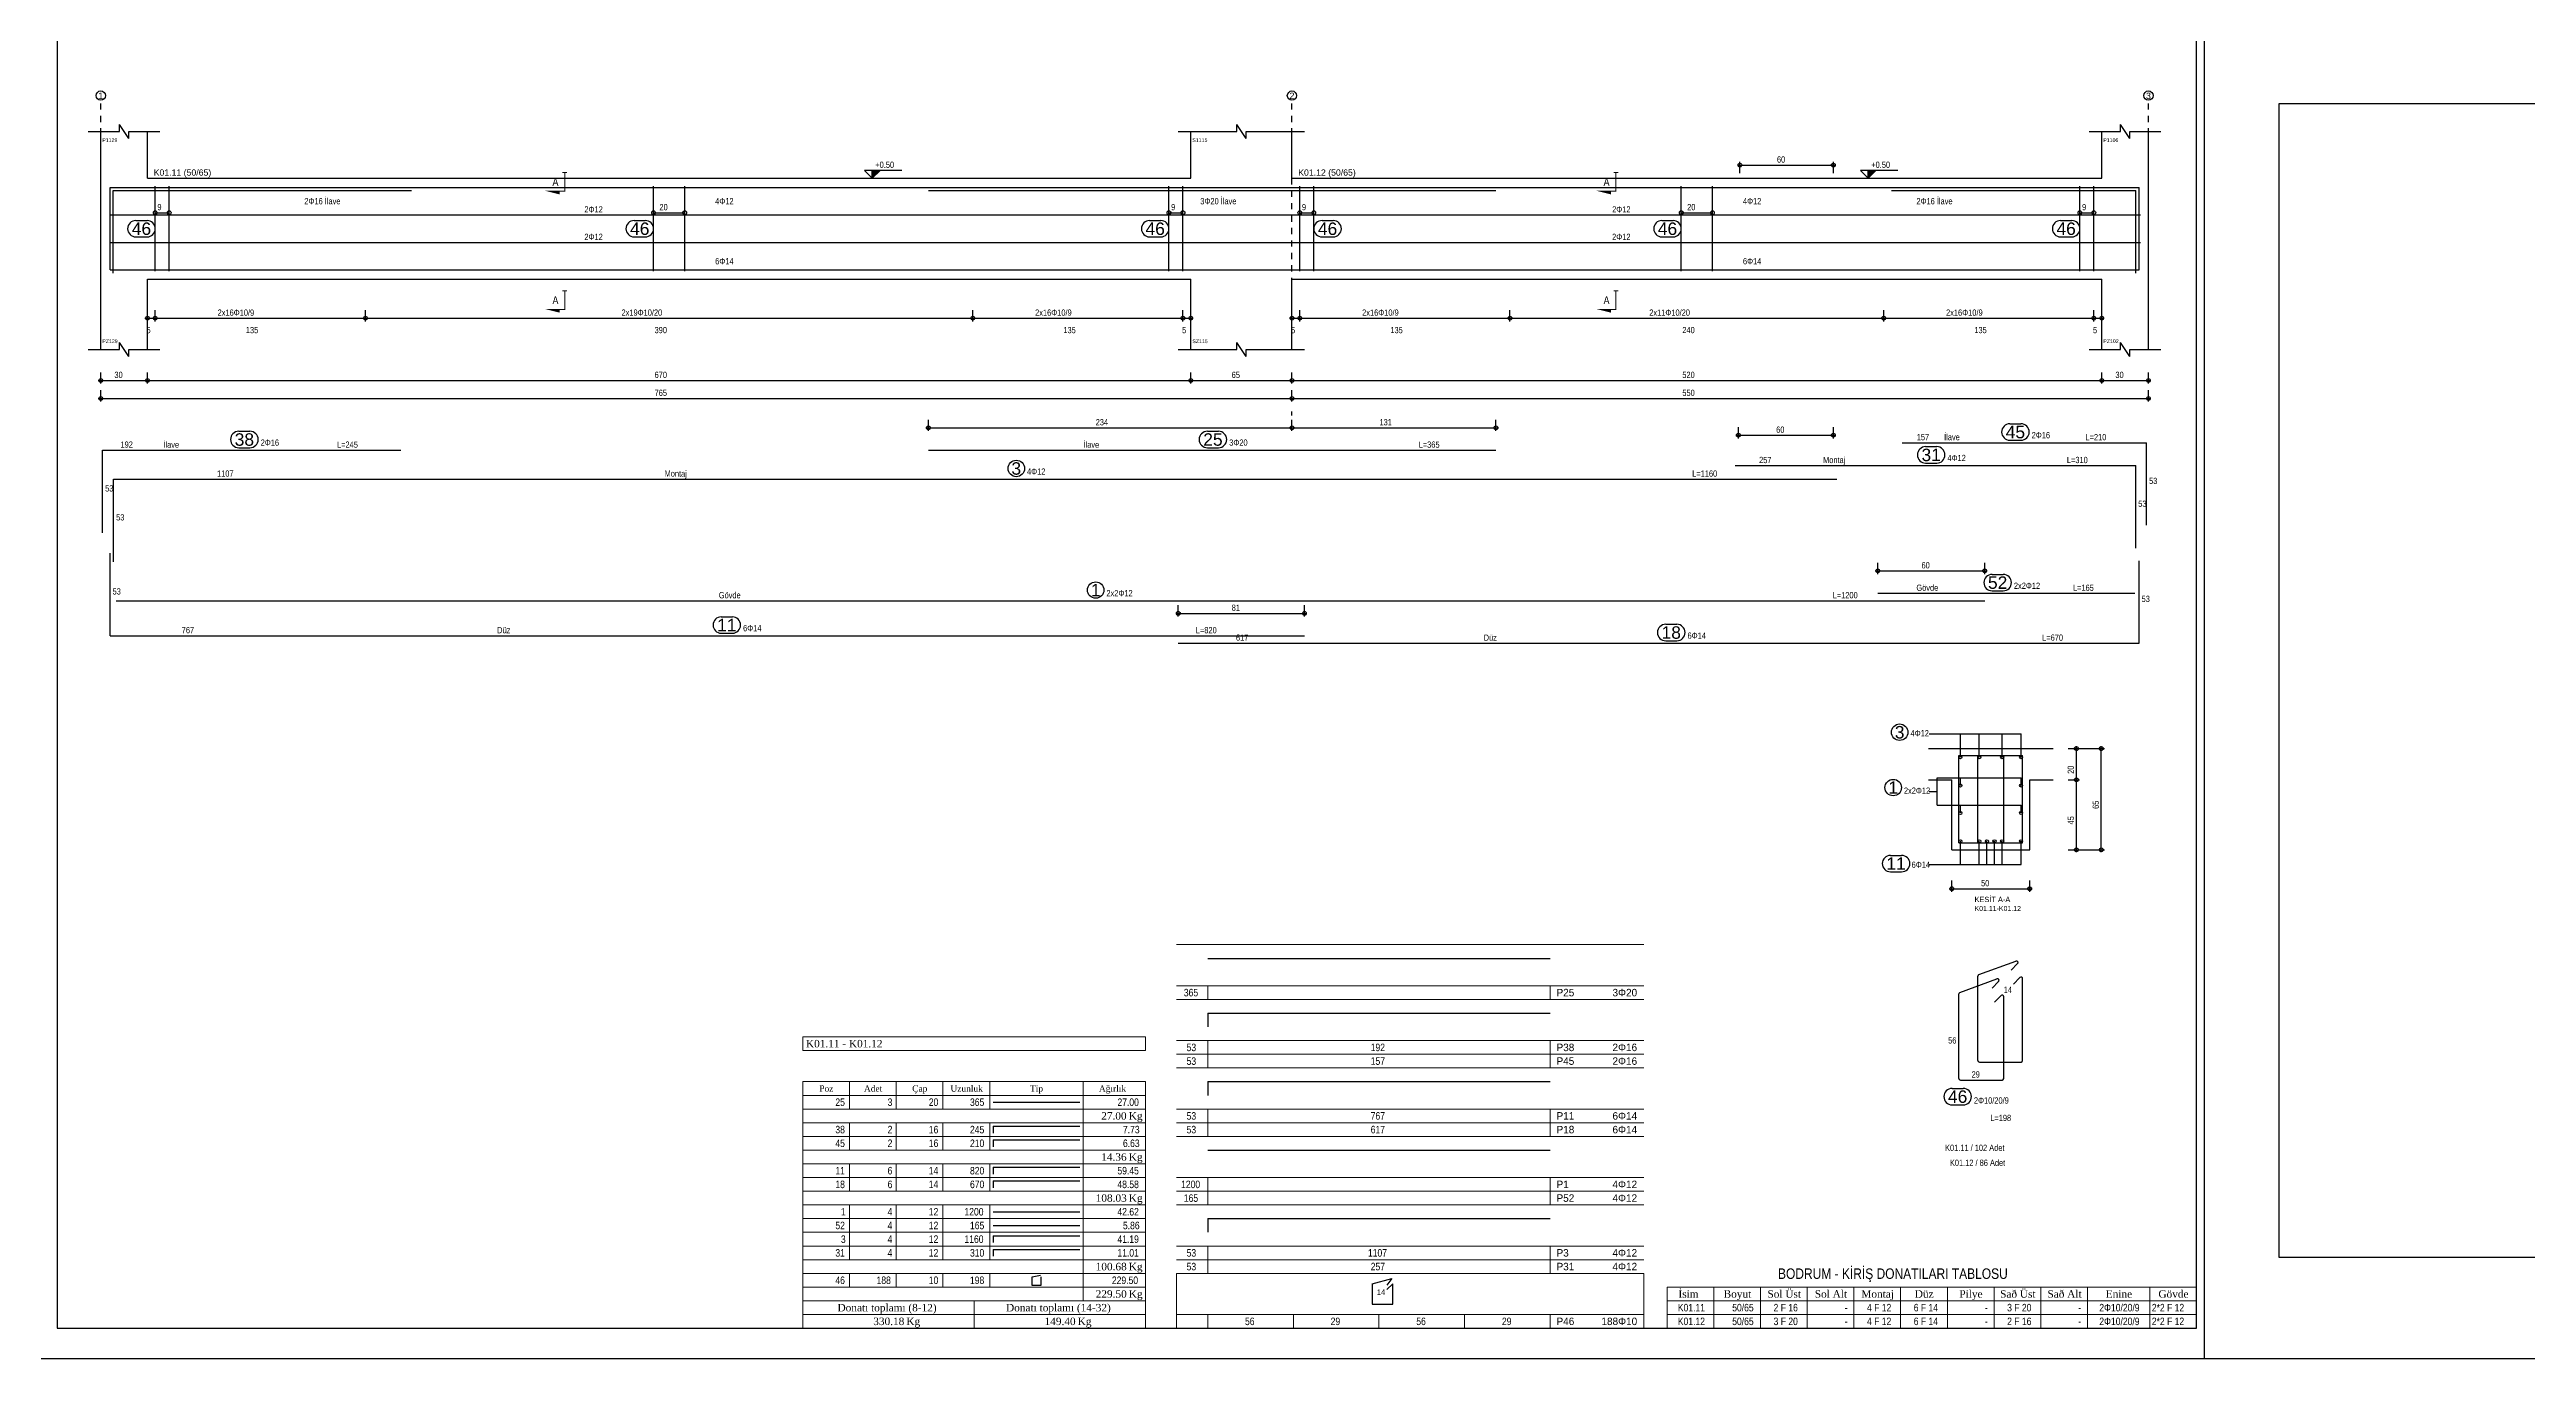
# Model space of a CAD drawing. Header units: metres. Extents: x 419734 to 420376, y 4564732 to 4565123.
# Drawn here: x 420197.84 to 420237.6, y 4564807.53 to 4564828.56 of the extents above; entities that cross this region are included whole.
import ezdxf
from ezdxf.enums import TextEntityAlignment as Align

# ---------------------------------------------------------------- set-up
doc = ezdxf.new("R2010")
doc.units = ezdxf.units.M
doc.linetypes.add('TRATTO-PUNTO', pattern=[1, 0.5, -0.25, 0, -0.25])
for name, color, linetype in [('Standart', 7, 'Continuous'), ('SW_ASSI', 7, 'TRATTO-PUNTO'), ('SW_DIM', 33, 'Continuous'), ('SW_MAGRONE', 2, 'Continuous'), ('SW_QUOTE', 1, 'Continuous'), ('SW_REINFORCEMENT', 7, 'Continuous'), ('SW_TESTI', 2, 'Continuous'), ('SW_Tondini', 1, 'Continuous'), ('SW_TXT_TESTI', 1, 'Continuous')]:
    doc.layers.add(name, color=color, linetype=linetype)
doc.styles.add('arial_1_18', font='arial.ttf', dxfattribs={"height": 0.2})
doc.styles.add('SWS', font='ARIALN.TTF')
doc.styles.add('symbol_1_18', font='symbol.ttf', dxfattribs={"height": 0.2})
doc.styles.add('times new roman_1_18', font='times.ttf', dxfattribs={"height": 0.2})

# ---------------------------------------------------------------- blocks, each defined once
blk = doc.blocks.new('*U1605')
at = {"layer": 'SW_QUOTE'}
blk.add_hatch(color=1, dxfattribs=at).paths.add_polyline_path([(0.25, 0.25), (0, 0.25), (0, 0)])
at = {"layer": 'SW_QUOTE', "color": 1}
for p, q in [((0.95, 0.25), (-0.25, 0.25)), ((-0.25, 0.25), (0, 0)), ((-0.25, 0), (0.25, 0)), ((0, 0), (0, 0.25)), ((0.25, 0.25), (0, 0))]:
    blk.add_line(p, q, dxfattribs=at)
at = {"layer": 'SW_QUOTE', "color": 2, "style": 'SWS'}
blk.add_attdef('QUOTA', (0.1, 0.33), '', height=0.2, dxfattribs=at)
blk = doc.blocks.new('*U1603')
at = {"layer": 'SW_QUOTE', "const_width": 0.0003}
blk.add_lwpolyline([(0, 0), (0, -0.006), (-0.00159, -0.006)], dxfattribs=at)
at = {"layer": 'SW_QUOTE', "const_width": 0.0003, "flags": 128}
blk.add_lwpolyline([(0.00075, 0), (-0.00075, 0)], dxfattribs=at)
at = {"layer": 'SW_QUOTE'}
blk.add_solid([(-0.00159, -0.00585), (-0.00159, -0.00701), (-0.00624, -0.00585)], dxfattribs=at)
at = {"layer": 'SW_TESTI', "style": 'SWS'}
for tag, p in [('RIF_DOC', (0.0025, -0.003)), ('RIF_DOC_SEC', (0.0055, -0.003))]:
    blk.add_attdef(tag, text='', height=0.002, rotation=90, dxfattribs=at).set_placement(p, align=Align.MIDDLE)
at = {"layer": 'SW_TESTI', "color": 3, "style": 'SWS'}
blk.add_attdef('SEZ', text='', height=0.0025, dxfattribs=at).set_placement((-0.003, -0.003), align=Align.MIDDLE)

msp = doc.modelspace()

# ---------------------------------------------------------------- linework, layer by layer
at = {"color": 0, "linetype": 'Continuous'}
for centre in [(420198.66074, 4564827.81505), (420217.78574, 4564827.81505), (420231.53574, 4564827.81505)]:
    msp.add_circle(centre, 0.075, dxfattribs=at)
at = {"layer": 'Standart', "color": 2}
for points in [[(420281.38267, 4564849.57907), (419805.78267, 4564849.57907), (419805.78267, 4564807.5324), (420281.38267, 4564807.5324)], [(420232.43267, 4564849.57907), (420232.43267, 4564807.5324)]]:
    msp.add_lwpolyline(points, dxfattribs=at)
for points in [[(420197.96378, 4564830.02066), (420197.96378, 4564808.01884), (420232.30767, 4564808.01884), (420232.30767, 4564830.02066)], [(420280.0849, 4564809.1567), (420233.6349, 4564809.1567), (420233.6349, 4564827.68976), (420280.0849, 4564827.68976)]]:
    msp.add_lwpolyline(points, close=True, dxfattribs=at)
at = {"layer": 'Standart', "color": 1, "linetype": 'Continuous', "lineweight": 5}
for points in [[(420215.93267, 4564814.17884), (420223.43267, 4564814.17884)], [(420215.93267, 4564813.51884), (420223.43267, 4564813.51884)], [(420215.93267, 4564813.29884), (420223.43267, 4564813.29884)], [(420216.43267, 4564813.51884), (420216.43267, 4564813.29884)], [(420221.93267, 4564813.51884), (420221.93267, 4564813.29884)], [(420209.93267, 4564812.69884), (420215.43267, 4564812.69884)], [(420209.93267, 4564812.47884), (420209.93267, 4564812.69884)], [(420215.43267, 4564812.47884), (420209.93267, 4564812.47884)], [(420215.43267, 4564812.69884), (420215.43267, 4564812.47884)], [(420215.93267, 4564812.63884), (420223.43267, 4564812.63884)], [(420215.93267, 4564812.41884), (420223.43267, 4564812.41884)], [(420216.43267, 4564812.63884), (420216.43267, 4564812.19884)], [(420221.93267, 4564812.63884), (420221.93267, 4564812.19884)], [(420215.93267, 4564812.19884), (420223.43267, 4564812.19884)], [(420209.93267, 4564811.97884), (420209.93267, 4564808.01884)], [(420209.93267, 4564811.97884), (420215.43267, 4564811.97884)], [(420209.93267, 4564811.75884), (420215.43267, 4564811.75884)], [(420210.68267, 4564811.97884), (420210.68267, 4564811.53884)], [(420211.43267, 4564811.97884), (420211.43267, 4564811.53884)], [(420212.18267, 4564811.97884), (420212.18267, 4564811.53884)], [(420212.93267, 4564811.97884), (420212.93267, 4564811.53884)], [(420214.43267, 4564811.97884), (420214.43267, 4564808.45884)], [(420215.43267, 4564811.97884), (420215.43267, 4564808.01884)], [(420209.93267, 4564811.53884), (420215.43267, 4564811.53884)], [(420209.93267, 4564811.31884), (420215.43267, 4564811.31884)], [(420210.68267, 4564811.31884), (420210.68267, 4564810.87884)], [(420211.43267, 4564811.31884), (420211.43267, 4564810.87884)], [(420212.18267, 4564811.31884), (420212.18267, 4564810.87884)], [(420212.93267, 4564811.31884), (420212.93267, 4564810.87884)], [(420215.93267, 4564811.53884), (420223.43267, 4564811.53884)], [(420215.93267, 4564811.31884), (420223.43267, 4564811.31884)], [(420216.43267, 4564811.53884), (420216.43267, 4564811.09884)], [(420221.93267, 4564811.53884), (420221.93267, 4564811.09884)], [(420209.93267, 4564811.09884), (420215.43267, 4564811.09884)], [(420209.93267, 4564810.87884), (420215.43267, 4564810.87884)], [(420215.93267, 4564811.09884), (420223.43267, 4564811.09884)], [(420209.93267, 4564810.65884), (420215.43267, 4564810.65884)], [(420209.93267, 4564810.43884), (420215.43267, 4564810.43884)], [(420210.68267, 4564810.65884), (420210.68267, 4564810.21884)], [(420211.43267, 4564810.65884), (420211.43267, 4564810.21884)], [(420212.18267, 4564810.65884), (420212.18267, 4564810.21884)], [(420212.93267, 4564810.65884), (420212.93267, 4564810.21884)], [(420215.93267, 4564810.43884), (420223.43267, 4564810.43884)], [(420216.43267, 4564810.43884), (420216.43267, 4564809.99884)], [(420221.93267, 4564810.43884), (420221.93267, 4564809.99884)], [(420209.93267, 4564810.21884), (420215.43267, 4564810.21884)], [(420215.93267, 4564810.21884), (420223.43267, 4564810.21884)], [(420209.93267, 4564809.99884), (420215.43267, 4564809.99884)], [(420209.93267, 4564809.77884), (420215.43267, 4564809.77884)], [(420210.68267, 4564809.99884), (420210.68267, 4564809.11884)], [(420211.43267, 4564809.99884), (420211.43267, 4564809.11884)], [(420212.18267, 4564809.99884), (420212.18267, 4564809.11884)], [(420212.93267, 4564809.99884), (420212.93267, 4564809.11884)], [(420215.93267, 4564809.99884), (420223.43267, 4564809.99884)], [(420209.93267, 4564809.55884), (420215.43267, 4564809.55884)], [(420209.93267, 4564809.33884), (420215.43267, 4564809.33884)], [(420215.93267, 4564809.33884), (420223.43267, 4564809.33884)], [(420216.43267, 4564809.33884), (420216.43267, 4564808.89884)], [(420221.93267, 4564809.33884), (420221.93267, 4564808.89884)], [(420209.93267, 4564809.11884), (420215.43267, 4564809.11884)], [(420209.93267, 4564808.89884), (420215.43267, 4564808.89884)], [(420210.68267, 4564808.89884), (420210.68267, 4564808.67884)], [(420211.43267, 4564808.89884), (420211.43267, 4564808.67884)], [(420212.18267, 4564808.89884), (420212.18267, 4564808.67884)], [(420212.93267, 4564808.89884), (420212.93267, 4564808.67884)], [(420215.93267, 4564809.11884), (420223.43267, 4564809.11884)], [(420215.93267, 4564808.89884), (420215.93267, 4564808.01884)], [(420215.93267, 4564808.89884), (420223.43267, 4564808.89884)], [(420223.43267, 4564808.89884), (420223.43267, 4564808.01884)], [(420209.93267, 4564808.67884), (420215.43267, 4564808.67884)], [(420209.93267, 4564808.45884), (420215.43267, 4564808.45884)], [(420212.68267, 4564808.45884), (420212.68267, 4564808.01884)], [(420223.80767, 4564808.67884), (420223.80767, 4564808.01884)], [(420223.80767, 4564808.67884), (420232.30767, 4564808.67884)], [(420223.80767, 4564808.45884), (420232.30767, 4564808.45884)], [(420224.55767, 4564808.67884), (420224.55767, 4564808.01884)], [(420225.30767, 4564808.67884), (420225.30767, 4564808.01884)], [(420226.05767, 4564808.67884), (420226.05767, 4564808.01884)], [(420226.80767, 4564808.67884), (420226.80767, 4564808.01884)], [(420227.55767, 4564808.67884), (420227.55767, 4564808.01884)], [(420228.30767, 4564808.67884), (420228.30767, 4564808.01884)], [(420229.05767, 4564808.67884), (420229.05767, 4564808.01884)], [(420229.80767, 4564808.67884), (420229.80767, 4564808.01884)], [(420230.55767, 4564808.67884), (420230.55767, 4564808.01884)], [(420231.55767, 4564808.67884), (420231.55767, 4564808.01884)], [(420232.30767, 4564808.67884), (420232.30767, 4564808.01884)], [(420209.93267, 4564808.23884), (420215.43267, 4564808.23884)], [(420215.93267, 4564808.23884), (420223.43267, 4564808.23884)], [(420216.43267, 4564808.23884), (420216.43267, 4564808.01884)], [(420217.80767, 4564808.23884), (420217.80767, 4564808.01884)], [(420219.18267, 4564808.23884), (420219.18267, 4564808.01884)], [(420220.55767, 4564808.23884), (420220.55767, 4564808.01884)], [(420221.93267, 4564808.23884), (420221.93267, 4564808.01884)], [(420223.80767, 4564808.23884), (420232.30767, 4564808.23884)], [(420209.93267, 4564808.01884), (420215.43267, 4564808.01884)], [(420215.93267, 4564808.01884), (420223.43267, 4564808.01884)], [(420223.80767, 4564808.01884), (420232.30767, 4564808.01884)]]:
    msp.add_lwpolyline(points, dxfattribs=at)
at = {"layer": 'SW_ASSI', "ltscale": 0.2}
for points in [[(420198.66074, 4564823.99005), (420198.66074, 4564827.74005)], [(420217.78574, 4564823.99005), (420217.78574, 4564827.74005)], [(420231.53574, 4564823.99005), (420231.53574, 4564827.74005)], [(420217.78574, 4564822.48005), (420217.78574, 4564822.74005)]]:
    msp.add_lwpolyline(points, dxfattribs=at)
at = {"layer": 'SW_DIM', "ltscale": 0.5}
for points in [[(420198.46074, 4564827.24005), (420198.96074, 4564827.24005)], [(420199.11074, 4564827.12755), (420198.96074, 4564827.35255)], [(420198.96074, 4564827.24005), (420198.96074, 4564827.35255)], [(420199.11074, 4564827.24005), (420199.61075, 4564827.24005)], [(420199.11074, 4564827.12755), (420199.11074, 4564827.24005)], [(420215.96074, 4564827.24005), (420216.89824, 4564827.24005)], [(420217.04824, 4564827.12755), (420216.89824, 4564827.35255)], [(420216.89824, 4564827.24005), (420216.89824, 4564827.35255)], [(420217.04824, 4564827.12755), (420217.04824, 4564827.24005)], [(420217.04824, 4564827.24005), (420217.98574, 4564827.24005)], [(420230.58574, 4564827.24005), (420231.08574, 4564827.24005)], [(420231.23574, 4564827.12755), (420231.08574, 4564827.35255)], [(420231.08574, 4564827.24005), (420231.08574, 4564827.35255)], [(420231.23574, 4564827.12755), (420231.23574, 4564827.24005)], [(420231.23574, 4564827.24005), (420231.73575, 4564827.24005)], [(420224.97741, 4564826.57005), (420224.97741, 4564826.75005)], [(420226.47741, 4564826.57005), (420226.47741, 4564826.75005)], [(420224.93741, 4564826.70005), (420226.51741, 4564826.70005)], [(420199.53574, 4564825.93505), (420199.76074, 4564825.93505)], [(420207.53574, 4564825.93505), (420208.03574, 4564825.93505)], [(420215.81074, 4564825.93505), (420216.03574, 4564825.93505)], [(420217.91074, 4564825.93505), (420218.13574, 4564825.93505)], [(420224.03574, 4564825.93505), (420224.53574, 4564825.93505)], [(420230.43574, 4564825.93505), (420230.66074, 4564825.93505)], [(420199.41074, 4564824.19005), (420199.41074, 4564824.37005)], [(420199.53574, 4564824.19005), (420199.53574, 4564824.37005)], [(420202.91074, 4564824.19005), (420202.91074, 4564824.37005)], [(420212.66074, 4564824.19005), (420212.66074, 4564824.37005)], [(420216.03574, 4564824.19005), (420216.03574, 4564824.37005)], [(420216.16074, 4564824.19005), (420216.16074, 4564824.37005)], [(420217.78574, 4564824.19005), (420217.78574, 4564824.37005)], [(420217.91074, 4564824.19005), (420217.91074, 4564824.37005)], [(420221.28574, 4564824.19005), (420221.28574, 4564824.37005)], [(420227.28574, 4564824.19005), (420227.28574, 4564824.37005)], [(420230.66074, 4564824.19005), (420230.66074, 4564824.37005)], [(420230.78574, 4564824.19005), (420230.78574, 4564824.37005)], [(420199.37074, 4564824.24005), (420216.20074, 4564824.24005)], [(420217.74574, 4564824.24005), (420230.82574, 4564824.24005)], [(420198.46074, 4564823.74005), (420198.96074, 4564823.74005)], [(420198.96074, 4564823.74005), (420198.96074, 4564823.85255)], [(420199.11074, 4564823.62755), (420198.96074, 4564823.85255)], [(420199.11074, 4564823.62755), (420199.11074, 4564823.74005)], [(420199.11074, 4564823.74005), (420199.61075, 4564823.74005)], [(420215.96074, 4564823.74005), (420216.89824, 4564823.74005)], [(420216.89824, 4564823.74005), (420216.89824, 4564823.85255)], [(420217.04824, 4564823.62755), (420216.89824, 4564823.85255)], [(420217.04824, 4564823.62755), (420217.04824, 4564823.74005)], [(420217.04824, 4564823.74005), (420217.98574, 4564823.74005)], [(420230.58574, 4564823.74005), (420231.08574, 4564823.74005)], [(420231.08574, 4564823.74005), (420231.08574, 4564823.85255)], [(420231.23574, 4564823.62755), (420231.08574, 4564823.85255)], [(420231.23574, 4564823.62755), (420231.23574, 4564823.74005)], [(420231.23574, 4564823.74005), (420231.73575, 4564823.74005)], [(420198.62074, 4564823.24005), (420231.57574, 4564823.24005)], [(420198.66074, 4564823.19005), (420198.66074, 4564823.37005)], [(420199.41074, 4564823.19005), (420199.41074, 4564823.37005)], [(420216.16074, 4564823.19005), (420216.16074, 4564823.37005)], [(420217.78574, 4564823.19005), (420217.78574, 4564823.37005)], [(420230.78574, 4564823.19005), (420230.78574, 4564823.37005)], [(420231.53574, 4564823.19005), (420231.53574, 4564823.37005)], [(420198.62074, 4564822.95205), (420231.57574, 4564822.95205)], [(420198.66074, 4564822.90205), (420198.66074, 4564823.08205)], [(420217.78574, 4564822.90205), (420217.78574, 4564823.08205)], [(420231.53574, 4564822.90205), (420231.53574, 4564823.08205)], [(420211.90824, 4564822.48005), (420221.10074, 4564822.48005)], [(420211.94824, 4564822.43005), (420211.94824, 4564822.61005)], [(420217.78574, 4564822.43005), (420217.78574, 4564822.61005)], [(420221.06074, 4564822.43005), (420221.06074, 4564822.61005)], [(420224.91241, 4564822.36005), (420226.51741, 4564822.36005)], [(420224.95241, 4564822.31005), (420224.95241, 4564822.49005)], [(420226.47741, 4564822.31005), (420226.47741, 4564822.49005)], [(420227.14974, 4564820.18172), (420228.94674, 4564820.18172)], [(420227.18974, 4564820.13172), (420227.18974, 4564820.31172)], [(420228.90674, 4564820.13172), (420228.90674, 4564820.31172)], [(420215.96074, 4564819.45005), (420215.96074, 4564819.63005)], [(420217.98574, 4564819.45005), (420217.98574, 4564819.63005)], [(420215.92074, 4564819.50005), (420218.02574, 4564819.50005)], [(420228.0164, 4564817.56477), (420229.4914, 4564817.56477)], [(420228.5164, 4564817.18977), (420228.5164, 4564817.56477)], [(420228.82057, 4564817.18977), (420228.82057, 4564817.56477)], [(420229.18723, 4564817.18977), (420229.18723, 4564817.56477)], [(420229.4914, 4564817.18977), (420229.4914, 4564817.56477)], [(420230.2489, 4564817.32727), (420230.8289, 4564817.32727)], [(420230.3789, 4564815.66227), (420230.3789, 4564817.36727)], [(420230.7789, 4564815.66227), (420230.7789, 4564817.36727)], [(420228.1414, 4564816.41893), (420228.1414, 4564816.8606)], [(420228.1414, 4564816.8606), (420229.4914, 4564816.8606)], [(420228.5164, 4564816.7356), (420228.5164, 4564816.8606)], [(420229.4914, 4564816.7356), (420229.4914, 4564816.8606)], [(420230.2489, 4564816.82727), (420230.4289, 4564816.82727)], [(420228.0164, 4564816.63977), (420228.1414, 4564816.63977)], [(420228.1414, 4564816.41893), (420229.4914, 4564816.41893)], [(420228.5164, 4564816.29393), (420228.5164, 4564816.41893)], [(420229.4914, 4564816.29393), (420229.4914, 4564816.41893)], [(420228.5164, 4564815.46477), (420228.5164, 4564815.83977)], [(420228.82057, 4564815.46477), (420228.82057, 4564815.83977)], [(420228.94279, 4564815.46477), (420228.94279, 4564815.83977)], [(420229.06501, 4564815.46477), (420229.06501, 4564815.83977)], [(420229.18723, 4564815.46477), (420229.18723, 4564815.83977)], [(420229.4914, 4564815.46477), (420229.4914, 4564815.83977)], [(420230.2489, 4564815.70227), (420230.8289, 4564815.70227)], [(420228.0164, 4564815.46477), (420229.4914, 4564815.46477)], [(420228.3789, 4564815.02727), (420228.3789, 4564815.20727)], [(420229.6289, 4564815.02727), (420229.6289, 4564815.20727)], [(420228.3389, 4564815.07727), (420229.6689, 4564815.07727)]]:
    msp.add_lwpolyline(points, dxfattribs=at)
for centre in [(420224.97741, 4564826.70005), (420226.47741, 4564826.70005), (420199.53574, 4564825.93505), (420199.76074, 4564825.93505), (420207.53574, 4564825.93505), (420208.03574, 4564825.93505), (420215.81074, 4564825.93505), (420216.03574, 4564825.93505), (420217.91074, 4564825.93505), (420218.13574, 4564825.93505), (420224.03574, 4564825.93505), (420224.53574, 4564825.93505), (420230.43574, 4564825.93505), (420230.66074, 4564825.93505), (420199.41074, 4564824.24005), (420199.53574, 4564824.24005), (420202.91074, 4564824.24005), (420212.66074, 4564824.24005), (420216.03574, 4564824.24005), (420216.16074, 4564824.24005), (420217.78574, 4564824.24005), (420217.91074, 4564824.24005), (420221.28574, 4564824.24005), (420227.28574, 4564824.24005), (420230.66074, 4564824.24005), (420230.78574, 4564824.24005), (420198.66074, 4564823.24005), (420199.41074, 4564823.24005), (420216.16074, 4564823.24005), (420217.78574, 4564823.24005), (420230.78574, 4564823.24005), (420231.53574, 4564823.24005), (420198.66074, 4564822.95205), (420217.78574, 4564822.95205), (420231.53574, 4564822.95205), (420211.94824, 4564822.48005), (420217.78574, 4564822.48005), (420221.06074, 4564822.48005), (420224.95241, 4564822.36005), (420226.47741, 4564822.36005), (420227.18974, 4564820.18172), (420228.90674, 4564820.18172), (420215.96074, 4564819.50005), (420217.98574, 4564819.50005), (420230.3789, 4564817.32727), (420230.7789, 4564817.32727), (420230.3789, 4564816.82727), (420230.3789, 4564815.70227), (420230.7789, 4564815.70227), (420228.3789, 4564815.07727), (420229.6289, 4564815.07727)]:
    msp.add_circle(centre, 0.03, dxfattribs=at)
at = {"layer": 'SW_MAGRONE'}
for points in [[(420198.66074, 4564823.74005), (420198.66074, 4564827.24005)], [(420199.41075, 4564826.49005), (420199.41075, 4564827.24005)], [(420216.16074, 4564826.49005), (420216.16074, 4564827.24005)], [(420217.78574, 4564826.49005), (420217.78574, 4564827.24005)], [(420230.78574, 4564826.49005), (420230.78574, 4564827.24005)], [(420231.53575, 4564823.74005), (420231.53575, 4564827.24005)], [(420199.41075, 4564826.49005), (420216.16074, 4564826.49005)], [(420217.78574, 4564826.49005), (420230.78574, 4564826.49005)], [(420199.41075, 4564823.74005), (420199.41075, 4564824.86505)], [(420199.41075, 4564824.86505), (420216.16074, 4564824.86505)], [(420216.16074, 4564823.74005), (420216.16074, 4564824.86505)], [(420217.78574, 4564823.74005), (420217.78574, 4564824.86505)], [(420217.78574, 4564824.86505), (420230.78574, 4564824.86505)], [(420230.78574, 4564823.74005), (420230.78574, 4564824.86505)], [(420228.0039, 4564817.32727), (420230.0039, 4564817.32727)], [(420228.0039, 4564816.82727), (420228.3789, 4564816.82727)], [(420228.3789, 4564815.70227), (420228.3789, 4564816.82727)], [(420229.6289, 4564815.70227), (420229.6289, 4564816.82727)], [(420229.6289, 4564816.82727), (420230.0039, 4564816.82727)], [(420228.3789, 4564815.70227), (420229.6289, 4564815.70227)]]:
    msp.add_lwpolyline(points, dxfattribs=at)
at = {"layer": 'SW_REINFORCEMENT', "color": 7, "ltscale": 0.05, "flags": 128}
for points in [[(420198.81074, 4564826.34005), (420231.38574, 4564826.34005)], [(420198.81074, 4564825.01505), (420198.81074, 4564826.34005)], [(420199.53574, 4564824.99505), (420199.53574, 4564826.36005)], [(420199.76074, 4564824.99505), (420199.76074, 4564826.36005)], [(420207.53574, 4564824.99505), (420207.53574, 4564826.36005)], [(420208.03574, 4564824.99505), (420208.03574, 4564826.36005)], [(420215.81074, 4564824.99505), (420215.81074, 4564826.36005)], [(420216.03574, 4564824.99505), (420216.03574, 4564826.36005)], [(420217.91074, 4564824.99505), (420217.91074, 4564826.36005)], [(420218.13574, 4564824.99505), (420218.13574, 4564826.36005)], [(420224.03574, 4564824.99505), (420224.03574, 4564826.36005)], [(420224.53574, 4564824.99505), (420224.53574, 4564826.36005)], [(420230.43574, 4564824.99505), (420230.43574, 4564826.36005)], [(420230.66074, 4564824.99505), (420230.66074, 4564826.36005)], [(420231.38574, 4564825.01505), (420231.38574, 4564826.34005)], [(420198.86074, 4564826.29005), (420203.64824, 4564826.29005)], [(420198.86074, 4564824.96505), (420198.86074, 4564826.29005)], [(420211.94824, 4564826.29005), (420221.06074, 4564826.29005)], [(420227.41074, 4564826.29005), (420231.33574, 4564826.29005)], [(420231.33574, 4564824.96505), (420231.33574, 4564826.29005)], [(420198.81074, 4564825.89838), (420231.41074, 4564825.89838)], [(420198.81074, 4564825.45672), (420231.41074, 4564825.45672)], [(420198.81074, 4564825.01505), (420231.38574, 4564825.01505)], [(420198.69074, 4564822.12005), (420203.47824, 4564822.12005)], [(420198.69074, 4564820.79505), (420198.69074, 4564822.12005)], [(420211.94824, 4564822.12005), (420221.06074, 4564822.12005)], [(420227.58074, 4564822.24005), (420231.50574, 4564822.24005)], [(420231.50574, 4564820.91505), (420231.50574, 4564822.24005)], [(420198.86805, 4564820.32988), (420198.86806, 4564821.65488)], [(420198.86806, 4564821.65488), (420226.53472, 4564821.65488)], [(420224.89918, 4564821.87314), (420231.33252, 4564821.87314)], [(420231.33252, 4564820.54814), (420231.33252, 4564821.87314)], [(420198.81074, 4564819.14005), (420198.81074, 4564820.46505)], [(420231.38574, 4564819.02005), (420231.38574, 4564820.34505)], [(420198.90674, 4564819.70172), (420228.90674, 4564819.70172)], [(420227.18974, 4564819.82172), (420231.31474, 4564819.82172)], [(420198.81074, 4564819.14005), (420217.98574, 4564819.14005)], [(420215.96074, 4564819.02005), (420231.38574, 4564819.02005)], [(420228.4914, 4564817.21477), (420229.5164, 4564817.21477)], [(420228.4914, 4564815.81477), (420228.4914, 4564817.21477)], [(420228.79557, 4564815.81477), (420228.79557, 4564817.21477)], [(420229.21223, 4564815.81477), (420229.21223, 4564817.21477)], [(420229.5164, 4564815.81477), (420229.5164, 4564817.21477)], [(420228.4914, 4564815.81477), (420229.5164, 4564815.81477)], [(420216.43267, 4564813.95884), (420221.93267, 4564813.95884)], [(420228.50818, 4564813.41046), (420229.10415, 4564813.62737)], [(420228.79557, 4564812.31818), (420228.79557, 4564813.67483)], [(420228.81234, 4564813.69879), (420229.40831, 4564813.9157)], [(420229.33078, 4564813.76943), (420229.43507, 4564813.87371)], [(420229.36791, 4564813.54419), (420229.47287, 4564813.64915)], [(420229.5164, 4564812.31818), (420229.5164, 4564813.63112)], [(420228.4914, 4564812.02985), (420228.4914, 4564813.38649)], [(420229.02662, 4564813.4811), (420229.1309, 4564813.58538)], [(420229.06374, 4564813.25586), (420229.1687, 4564813.36082)], [(420229.21223, 4564812.02985), (420229.21223, 4564813.34279)], [(420216.43267, 4564813.07884), (420216.43267, 4564812.85884)], [(420216.43267, 4564813.07884), (420221.93267, 4564813.07884)], [(420228.82107, 4564812.29268), (420229.4909, 4564812.29268)], [(420212.98767, 4564811.64884), (420214.37767, 4564811.64884)], [(420216.43267, 4564811.97884), (420216.43267, 4564811.75884)], [(420216.43267, 4564811.97884), (420221.93267, 4564811.97884)], [(420228.5169, 4564812.00435), (420229.18673, 4564812.00435)], [(420212.98767, 4564811.26384), (420212.98767, 4564811.15384)], [(420212.98767, 4564811.26384), (420214.37767, 4564811.26384)], [(420212.98767, 4564811.04384), (420212.98767, 4564810.93384)], [(420212.98767, 4564811.04384), (420214.37767, 4564811.04384)], [(420216.43267, 4564810.87884), (420221.93267, 4564810.87884)], [(420212.98767, 4564810.60384), (420212.98767, 4564810.49384)], [(420212.98767, 4564810.60384), (420214.37767, 4564810.60384)], [(420212.98767, 4564810.38384), (420212.98767, 4564810.27384)], [(420212.98767, 4564810.38384), (420214.37767, 4564810.38384)], [(420212.98767, 4564809.88884), (420214.37767, 4564809.88884)], [(420212.98767, 4564809.66884), (420214.37767, 4564809.66884)], [(420216.43267, 4564809.77884), (420216.43267, 4564809.55884)], [(420216.43267, 4564809.77884), (420221.93267, 4564809.77884)], [(420212.98767, 4564809.50384), (420212.98767, 4564809.39384)], [(420212.98767, 4564809.50384), (420214.37767, 4564809.50384)], [(420212.98767, 4564809.28384), (420212.98767, 4564809.17384)], [(420212.98767, 4564809.28384), (420214.37767, 4564809.28384)], [(420213.61392, 4564808.84384), (420213.74798, 4564808.87134)], [(420213.61392, 4564808.70634), (420213.61392, 4564808.84384)], [(420213.75142, 4564808.84384), (420213.75142, 4564808.70634)], [(420213.75142, 4564808.70634), (420213.61392, 4564808.70634)], [(420219.07267, 4564808.73384), (420219.38617, 4564808.81634)], [(420219.07267, 4564808.73384), (420219.07267, 4564808.40384)], [(420219.40267, 4564808.73384), (420219.30933, 4564808.64051)], [(420219.38617, 4564808.81634), (420219.31046, 4564808.70822)], [(420219.40267, 4564808.40384), (420219.40267, 4564808.73384)], [(420219.07267, 4564808.40384), (420219.40267, 4564808.40384)]]:
    msp.add_lwpolyline(points, dxfattribs=at)
at = {"layer": 'SW_REINFORCEMENT', "color": 7, "ltscale": 0.05}
for centre, start, end in [((420228.82107, 4564813.67483), 110, 180), ((420229.11287, 4564813.60341), 315, 110), ((420229.41703, 4564813.89174), 315, 110), ((420229.4909, 4564813.63112), 0, 135), ((420228.5169, 4564813.38649), 110, 180), ((420229.18673, 4564813.34279), 0, 135), ((420228.5169, 4564812.02985), 180, 270), ((420228.82107, 4564812.31818), 180, 270), ((420229.18673, 4564812.02985), 270, 0), ((420229.4909, 4564812.31818), 270, 0)]:
    msp.add_arc(centre, 0.0255, start, end, dxfattribs=at)
at = {"layer": 'SW_Tondini'}
for centre in [(420228.5164, 4564817.18977), (420228.82057, 4564817.18977), (420229.18723, 4564817.18977), (420229.4914, 4564817.18977), (420228.5164, 4564816.7356), (420229.4914, 4564816.7356), (420228.5164, 4564816.29393), (420229.4914, 4564816.29393), (420228.5164, 4564815.83977), (420228.82057, 4564815.83977), (420228.94279, 4564815.83977), (420229.06501, 4564815.83977), (420229.18723, 4564815.83977), (420229.4914, 4564815.83977)]:
    msp.add_circle(centre, 0.025, dxfattribs=at)
at = {"layer": 'SW_TXT_TESTI', "flags": 128}
for points in [[(420199.22498, 4564825.80955), (420199.40374, 4564825.80955)], [(420199.22498, 4564825.54555), (420199.40374, 4564825.54555)], [(420207.22498, 4564825.80955), (420207.40374, 4564825.80955)], [(420207.22498, 4564825.54555), (420207.40374, 4564825.54555)], [(420215.49998, 4564825.80955), (420215.67874, 4564825.80955)], [(420215.49998, 4564825.54555), (420215.67874, 4564825.54555)], [(420218.26774, 4564825.80955), (420218.44651, 4564825.80955)], [(420218.26774, 4564825.54555), (420218.44651, 4564825.54555)], [(420223.72498, 4564825.80955), (420223.90374, 4564825.80955)], [(420223.72498, 4564825.54555), (420223.90374, 4564825.54555)], [(420230.12498, 4564825.80955), (420230.30374, 4564825.80955)], [(420230.12498, 4564825.54555), (420230.30374, 4564825.54555)], [(420200.87746, 4564822.42405), (420201.05622, 4564822.42405)], [(420216.42721, 4564822.42405), (420216.60597, 4564822.42405)], [(420229.31034, 4564822.54405), (420229.4891, 4564822.54405)], [(420200.87746, 4564822.16005), (420201.05622, 4564822.16005)], [(420216.42721, 4564822.16005), (420216.60597, 4564822.16005)], [(420227.9582, 4564822.17714), (420228.13696, 4564822.17714)], [(420229.31034, 4564822.28005), (420229.4891, 4564822.28005)], [(420227.9582, 4564821.91314), (420228.13696, 4564821.91314)], [(420229.02533, 4564820.12572), (420229.2041, 4564820.12572)], [(420229.02533, 4564819.86172), (420229.2041, 4564819.86172)], [(420208.62283, 4564819.44405), (420208.8016, 4564819.44405)], [(420208.62283, 4564819.18005), (420208.8016, 4564819.18005)], [(420223.78533, 4564819.32405), (420223.9641, 4564819.32405)], [(420223.78533, 4564819.06005), (420223.9641, 4564819.06005)], [(420227.39502, 4564815.61284), (420227.57379, 4564815.61284)], [(420227.39502, 4564815.34884), (420227.57379, 4564815.34884)], [(420228.38306, 4564811.87009), (420228.56183, 4564811.87009)], [(420228.38306, 4564811.60609), (420228.56183, 4564811.60609)]]:
    msp.add_lwpolyline(points, dxfattribs=at)
at = {"layer": 'SW_TXT_TESTI'}
for centre in [(420213.35939, 4564821.82688), (420214.63474, 4564819.87372), (420227.54153, 4564817.59089), (420227.438, 4564816.70205)]:
    msp.add_circle(centre, 0.132, dxfattribs=at)
for centre, start, end in [((420199.22498, 4564825.67755), 90, 270), ((420199.40374, 4564825.67755), 270, 90), ((420207.22498, 4564825.67755), 90, 270), ((420207.40374, 4564825.67755), 270, 90), ((420215.49998, 4564825.67755), 90, 270), ((420215.67874, 4564825.67755), 270, 90), ((420218.26774, 4564825.67755), 90, 270), ((420218.44651, 4564825.67755), 270, 90), ((420223.72498, 4564825.67755), 90, 270), ((420223.90374, 4564825.67755), 270, 90), ((420230.12498, 4564825.67755), 90, 270), ((420230.30374, 4564825.67755), 270, 90), ((420200.87746, 4564822.29205), 90, 270), ((420201.05622, 4564822.29205), 270, 90), ((420216.42721, 4564822.29205), 90, 270), ((420216.60597, 4564822.29205), 270, 90), ((420229.31034, 4564822.41205), 90, 270), ((420229.4891, 4564822.41205), 270, 90), ((420227.9582, 4564822.04514), 90, 270), ((420228.13696, 4564822.04514), 270, 90), ((420229.02533, 4564819.99372), 90, 270), ((420229.2041, 4564819.99372), 270, 90), ((420208.62283, 4564819.31205), 90, 270), ((420208.8016, 4564819.31205), 270, 90), ((420223.78533, 4564819.19205), 90, 270), ((420223.9641, 4564819.19205), 270, 90), ((420227.39502, 4564815.48084), 90, 270), ((420227.57379, 4564815.48084), 270, 90), ((420228.38306, 4564811.73809), 90, 270), ((420228.56183, 4564811.73809), 270, 90)]:
    msp.add_arc(centre, 0.132, start, end, dxfattribs=at)

# ---------------------------------------------------------------- block references
ref = msp.add_blockref('*U1605', (420211.04652, 4564826.49005), dxfattribs=dict(xscale=0.5, yscale=0.5, zscale=0.5))
ref.add_attrib('QUOTA', '+0.50', (420211.09652, 4564826.65505), dxfattribs={"layer": 'SW_QUOTE', "color": 2, "height": 0.1, "style": 'SWS', "flags": 4})
ref = msp.add_blockref('*U1605', (420227.03576, 4564826.49005), dxfattribs=dict(xscale=0.5, yscale=0.5, zscale=0.5))
ref.add_attrib('QUOTA', '+0.50', (420227.08576, 4564826.65505), dxfattribs={"layer": 'SW_QUOTE', "color": 2, "height": 0.1, "style": 'SWS', "flags": 4})
ref = msp.add_blockref('*U1603', (420206.11074, 4564826.57882), dxfattribs=dict(xscale=50, yscale=50, zscale=50))
ref.add_attrib('SEZ', 'A', dxfattribs={"layer": 'SW_TESTI', "color": 3, "height": 0.125, "style": 'SWS'}).set_placement((420205.96074, 4564826.42882), align=Align.MIDDLE)
ref = msp.add_blockref('*U1603', (420222.98574, 4564826.57882), dxfattribs=dict(xscale=50, yscale=50, zscale=50))
ref.add_attrib('SEZ', 'A', dxfattribs={"layer": 'SW_TESTI', "color": 3, "height": 0.125, "style": 'SWS'}).set_placement((420222.83574, 4564826.42882), align=Align.MIDDLE)
ref = msp.add_blockref('*U1603', (420206.11074, 4564824.67983), dxfattribs=dict(xscale=50, yscale=50, zscale=50))
ref.add_attrib('SEZ', 'A', dxfattribs={"layer": 'SW_TESTI', "color": 3, "height": 0.125, "style": 'SWS'}).set_placement((420205.96074, 4564824.52983), align=Align.MIDDLE)
ref = msp.add_blockref('*U1603', (420222.98574, 4564824.67983), dxfattribs=dict(xscale=50, yscale=50, zscale=50))
ref.add_attrib('SEZ', 'A', dxfattribs={"layer": 'SW_TESTI', "color": 3, "height": 0.125, "style": 'SWS'}).set_placement((420222.83574, 4564824.52983), align=Align.MIDDLE)

# ---------------------------------------------------------------- texts
at = {"color": 0, "linetype": 'Continuous', "style": 'arial_1_18'}
for s, p in [('1', (420198.62141, 4564827.76273)), ('2', (420217.74641, 4564827.76273)), ('3', (420231.49641, 4564827.76273))]:
    msp.add_text(s, height=0.10125, dxfattribs=at).set_placement(p)
at = {"layer": 'Standart', "color": 3, "linetype": 'Continuous', "lineweight": 5, "style": 'arial_1_18'}
for s, p in [('46', (420199.15898, 4564825.57755)), ('46', (420207.15898, 4564825.57755)), ('46', (420215.43398, 4564825.57755)), ('46', (420218.20174, 4564825.57755)), ('46', (420223.65898, 4564825.57755)), ('46', (420230.05898, 4564825.57755)), ('38', (420200.81146, 4564822.19205)), ('25', (420216.36121, 4564822.19205)), ('45', (420229.24434, 4564822.31205)), ('31', (420227.8922, 4564821.94514)), ('3', (420213.2817, 4564821.72688)), ('1', (420214.55705, 4564819.77372)), ('52', (420228.95933, 4564819.89372)), ('11', (420208.55683, 4564819.21205)), ('18', (420223.71933, 4564819.09205)), ('3', (420227.46384, 4564817.49089)), ('1', (420227.36031, 4564816.60205)), ('11', (420227.32902, 4564815.38084)), ('46', (420228.31706, 4564811.63809))]:
    msp.add_text(s, height=0.2, dxfattribs=at).set_placement(p)
at = {"layer": 'SW_DIM', "ltscale": 0.5}
for s, height, style, p in [('P1129', 0.06, 'arial_1_18', (420198.68574, 4564827.07005)), ('S1115', 0.06, 'arial_1_18', (420216.18574, 4564827.07005)), ('P1106', 0.06, 'arial_1_18', (420230.81074, 4564827.07005)), ('60', 0.1, 'SWS', (420225.57203, 4564826.74005)), ('K01.11 (50/65)', 0.1, 'arial_1_18', (420199.51074, 4564826.53005)), ('K01.12 (50/65)', 0.1, 'arial_1_18', (420217.88574, 4564826.53005)), ('9', 0.1, 'SWS', (420199.57055, 4564825.97505)), ('20', 0.1, 'SWS', (420207.63036, 4564825.97505)), ('9', 0.1, 'SWS', (420215.84555, 4564825.97505)), ('9', 0.1, 'SWS', (420217.94555, 4564825.97505)), ('20', 0.1, 'SWS', (420224.13036, 4564825.97505)), ('9', 0.1, 'SWS', (420230.47055, 4564825.97505)), ('5', 0.1, 'SWS', (420199.39555, 4564824.00005)), ('135', 0.1, 'SWS', (420200.99017, 4564824.00005)), ('390', 0.1, 'SWS', (420207.55267, 4564824.00005)), ('135', 0.1, 'SWS', (420214.11517, 4564824.00005)), ('5', 0.1, 'SWS', (420216.02055, 4564824.00005)), ('5', 0.1, 'SWS', (420217.77055, 4564824.00005)), ('135', 0.1, 'SWS', (420219.36517, 4564824.00005)), ('240', 0.1, 'SWS', (420224.05267, 4564824.00005)), ('135', 0.1, 'SWS', (420228.74017, 4564824.00005)), ('5', 0.1, 'SWS', (420230.64555, 4564824.00005)), ('PZ129', 0.06, 'arial_1_18', (420198.68574, 4564823.84005)), ('SZ115', 0.06, 'arial_1_18', (420216.18574, 4564823.84005)), ('PZ102', 0.06, 'arial_1_18', (420230.81074, 4564823.84005)), ('30', 0.1, 'SWS', (420198.88036, 4564823.28005)), ('670', 0.1, 'SWS', (420207.55267, 4564823.28005)), ('65', 0.1, 'SWS', (420216.81786, 4564823.28005)), ('520', 0.1, 'SWS', (420224.05267, 4564823.28005)), ('30', 0.1, 'SWS', (420231.00536, 4564823.28005)), ('765', 0.1, 'SWS', (420207.55267, 4564822.99205)), ('550', 0.1, 'SWS', (420224.05267, 4564822.99205)), ('234', 0.1, 'SWS', (420214.63392, 4564822.52005)), ('131', 0.1, 'SWS', (420219.19017, 4564822.52005)), ('60', 0.1, 'SWS', (420225.55953, 4564822.40005)), ('Montaj', 0.1, 'SWS', (420207.7127, 4564821.69488)), ('60', 0.1, 'SWS', (420227.89286, 4564820.22172)), ('81', 0.1, 'SWS', (420216.81786, 4564819.54005)), ('50', 0.1, 'SWS', (420228.84852, 4564815.11727)), ('K01.11-K01.12', 0.08, 'arial_1_18', (420228.7439, 4564814.71993)), ('KESİT A-A', 0.085, 'arial_1_18', (420228.7439, 4564814.86227))]:
    msp.add_text(s, height=height, dxfattribs=dict(at, style=style)).set_placement(p)
at = {"layer": 'SW_DIM', "ltscale": 0.5, "style": 'SWS'}
for s, p in [('20', (420230.3389, 4564816.92188)), ('65', (420230.7389, 4564816.35938)), ('45', (420230.3389, 4564816.10938))]:
    msp.add_text(s, height=0.1, rotation=90, dxfattribs=at).set_placement(p)
at = {"layer": 'SW_TXT_TESTI', "style": 'SWS'}
for s, p in [('2Φ16 İlave', (420201.92927, 4564826.07005)), ('2Φ12', (420206.42571, 4564825.93838)), ('4Φ12', (420208.52574, 4564826.07005)), ('3Φ20 İlave', (420216.31376, 4564826.07005)), ('2Φ12', (420222.92571, 4564825.93838)), ('4Φ12', (420225.02574, 4564826.07005)), ('2Φ16 İlave', (420227.81074, 4564826.07005)), ('2Φ12', (420206.42571, 4564825.49672)), ('2Φ12', (420222.92571, 4564825.49672)), ('6Φ14', (420208.52574, 4564825.10505)), ('6Φ14', (420225.02574, 4564825.10505)), ('2x16Φ10/9', (420200.53697, 4564824.28005)), ('2x19Φ10/20', (420207.02178, 4564824.28005)), ('2x16Φ10/9', (420213.66197, 4564824.28005)), ('2x16Φ10/9', (420218.91197, 4564824.28005)), ('2x11Φ10/20', (420223.52178, 4564824.28005)), ('2x16Φ10/9', (420228.28697, 4564824.28005)), ('157', (420227.81624, 4564822.28005)), ('İlave', (420228.25558, 4564822.28005)), ('2Φ16', (420229.66099, 4564822.31205)), ('L=210', (420230.52478, 4564822.28005)), ('192', (420198.97799, 4564822.16005)), ('İlave', (420199.66746, 4564822.16005)), ('2Φ16', (420201.22812, 4564822.19205)), ('L=245', (420202.45415, 4564822.16005)), ('İlave', (420214.43871, 4564822.16005)), ('3Φ20', (420216.77787, 4564822.19205)), ('L=365', (420219.8204, 4564822.16005)), ('257', (420225.28518, 4564821.91314)), ('Montaj', (420226.31216, 4564821.91314)), ('4Φ12', (420228.30885, 4564821.94514)), ('L=310', (420230.22614, 4564821.91314)), ('53', (420198.73074, 4564821.45755)), ('1107', (420200.52806, 4564821.69488)), ('4Φ12', (420213.53139, 4564821.72688)), ('L=1160', (420224.2113, 4564821.69488)), ('53', (420231.54574, 4564821.57755)), ('53', (420231.37252, 4564821.21064)), ('53', (420198.90806, 4564820.99238)), ('2x2Φ12', (420229.37599, 4564819.89372)), ('53', (420198.85074, 4564819.80255)), ('Gövde', (420208.58365, 4564819.74172)), ('2x2Φ12', (420214.80674, 4564819.77372)), ('L=1200', (420226.46665, 4564819.74172)), ('Gövde', (420227.8104, 4564819.86172)), ('L=165', (420230.32378, 4564819.86172)), ('53', (420231.42574, 4564819.68255)), ('767', (420199.96124, 4564819.18005)), ('Düz', (420205.02527, 4564819.18005)), ('6Φ14', (420208.97349, 4564819.21205)), ('L=820', (420216.24228, 4564819.18005)), ('6Φ14', (420224.13599, 4564819.09205)), ('617', (420216.88624, 4564819.06005)), ('Düz', (420220.86277, 4564819.06005)), ('L=670', (420229.82978, 4564819.06005)), ('4Φ12', (420227.71629, 4564817.52504)), ('2x2Φ12', (420227.61, 4564816.60205)), ('6Φ14', (420227.73437, 4564815.41299)), ('14', (420229.21223, 4564813.40435)), ('56', (420228.32077, 4564812.5914)), ('29', (420228.69643, 4564812.04435)), ('2Φ10/20/9', (420228.73372, 4564811.62609)), ('L=198', (420228.99659, 4564811.34609)), ('K01.11 / 102 Adet', (420228.27038, 4564810.86609)), ('K01.12 / 86 Adet', (420228.34807, 4564810.62609))]:
    msp.add_text(s, height=0.1, dxfattribs=at).set_placement(p)
at = {"layer": 'SW_TXT_TESTI', "linetype": 'Continuous', "lineweight": -3}
for s, height, style, p in [('365', 0.12, 'SWS', (420216.04951, 4564813.34884)), ('R25', 0.12, 'symbol_1_18', (420222.03267, 4564813.34884)), ('3F20', 0.12, 'symbol_1_18', (420222.93115, 4564813.34884)), ('K01.11 - K01.12', 0.12, 'times new roman_1_18', (420209.98267, 4564812.52884)), ('53', 0.12, 'SWS', (420216.0939, 4564812.46884)), ('192', 0.12, 'SWS', (420219.04951, 4564812.46884)), ('R38', 0.12, 'symbol_1_18', (420222.03267, 4564812.46884)), ('2F16', 0.12, 'symbol_1_18', (420222.93115, 4564812.46884)), ('53', 0.12, 'SWS', (420216.0939, 4564812.24884)), ('157', 0.12, 'SWS', (420219.04951, 4564812.24884)), ('R45', 0.12, 'symbol_1_18', (420222.03267, 4564812.24884)), ('2F16', 0.12, 'symbol_1_18', (420222.93115, 4564812.24884)), ('53', 0.12, 'SWS', (420216.0939, 4564811.36884)), ('53', 0.12, 'SWS', (420216.0939, 4564811.14884)), ('617', 0.12, 'SWS', (420219.04951, 4564811.14884)), ('767', 0.12, 'SWS', (420219.04951, 4564811.36884)), ('R11', 0.12, 'symbol_1_18', (420222.03267, 4564811.36884)), ('R18', 0.12, 'symbol_1_18', (420222.03267, 4564811.14884)), ('6F14', 0.12, 'symbol_1_18', (420222.93115, 4564811.36884)), ('6F14', 0.12, 'symbol_1_18', (420222.93115, 4564811.14884)), ('1200', 0.12, 'SWS', (420216.00513, 4564810.26884)), ('165', 0.12, 'SWS', (420216.04951, 4564810.04884)), ('R1', 0.12, 'symbol_1_18', (420222.03267, 4564810.26884)), ('R52', 0.12, 'symbol_1_18', (420222.03267, 4564810.04884)), ('4F12', 0.12, 'symbol_1_18', (420222.93115, 4564810.26884)), ('4F12', 0.12, 'symbol_1_18', (420222.93115, 4564810.04884)), ('53', 0.12, 'SWS', (420216.0939, 4564809.16884)), ('1107', 0.12, 'SWS', (420219.00513, 4564809.16884)), ('R3', 0.12, 'symbol_1_18', (420222.03267, 4564809.16884)), ('4F12', 0.12, 'symbol_1_18', (420222.93115, 4564809.16884)), ('53', 0.12, 'SWS', (420216.0939, 4564808.94884)), ('257', 0.12, 'SWS', (420219.04951, 4564808.94884)), ('R31', 0.12, 'symbol_1_18', (420222.03267, 4564808.94884)), ('4F12', 0.12, 'symbol_1_18', (420222.93115, 4564808.94884)), ('BODRUM - KİRİŞ DONATILARI TABLOSU', 0.168, 'SWS', (420225.58854, 4564808.81084)), ('14', 0.09, 'SWS', (420219.14941, 4564808.55051)), ('İsim', 0.12, 'times new roman_1_18', (420223.99059, 4564808.50884)), ('Boyut', 0.12, 'times new roman_1_18', (420224.71575, 4564808.50884)), ('Sol Üst', 0.12, 'times new roman_1_18', (420225.41901, 4564808.50884)), ('Sol Alt', 0.12, 'times new roman_1_18', (420226.17883, 4564808.50884)), ('Montaj', 0.12, 'times new roman_1_18', (420226.92637, 4564808.50884)), ('Düz', 0.12, 'times new roman_1_18', (420227.78488, 4564808.50884)), ('Pilye', 0.12, 'times new roman_1_18', (420228.50031, 4564808.50884)), ('Sað Üst', 0.12, 'times new roman_1_18', (420229.15428, 4564808.50884)), ('Sað Alt', 0.12, 'times new roman_1_18', (420229.9141, 4564808.50884)), ('Enine', 0.12, 'times new roman_1_18', (420230.85067, 4564808.50884)), ('Gövde', 0.12, 'times new roman_1_18', (420231.69611, 4564808.50884)), ('56', 0.12, 'SWS', (420217.0314, 4564808.06884)), ('29', 0.12, 'SWS', (420218.4064, 4564808.06884)), ('56', 0.12, 'SWS', (420219.7814, 4564808.06884)), ('29', 0.12, 'SWS', (420221.1564, 4564808.06884)), ('R46', 0.12, 'symbol_1_18', (420222.03267, 4564808.06884)), ('188F10', 0.12, 'symbol_1_18', (420222.75376, 4564808.06884)), ('K01.11', 0.12, 'SWS', (420223.98014, 4564808.28884)), ('K01.12', 0.12, 'SWS', (420223.98014, 4564808.06884)), ('50/65', 0.12, 'SWS', (420224.85354, 4564808.28884)), ('50/65', 0.12, 'SWS', (420224.85354, 4564808.06884)), ('3 F 20', 0.12, 'SWS', (420225.51745, 4564808.06884)), ('2 F 16', 0.12, 'SWS', (420225.51745, 4564808.28884)), ('-', 0.12, 'SWS', (420226.66028, 4564808.28884)), ('-', 0.12, 'SWS', (420226.66028, 4564808.06884)), ('4 F 12', 0.12, 'SWS', (420227.01745, 4564808.28884)), ('4 F 12', 0.12, 'SWS', (420227.01745, 4564808.06884)), ('6 F 14', 0.12, 'SWS', (420227.76745, 4564808.28884)), ('6 F 14', 0.12, 'SWS', (420227.76745, 4564808.06884)), ('-', 0.12, 'SWS', (420228.91028, 4564808.28884)), ('-', 0.12, 'SWS', (420228.91028, 4564808.06884)), ('3 F 20', 0.12, 'SWS', (420229.26745, 4564808.28884)), ('2 F 16', 0.12, 'SWS', (420229.26745, 4564808.06884)), ('-', 0.12, 'SWS', (420230.41028, 4564808.28884)), ('-', 0.12, 'SWS', (420230.41028, 4564808.06884)), ('2Φ10/20/9', 0.12, 'SWS', (420230.74682, 4564808.28884)), ('2Φ10/20/9', 0.12, 'SWS', (420230.74682, 4564808.06884)), ('2*2 F 12', 0.12, 'SWS', (420231.59006, 4564808.28884)), ('2*2 F 12', 0.12, 'SWS', (420231.59006, 4564808.06884))]:
    msp.add_text(s, height=height, dxfattribs=dict(at, style=style)).set_placement(p)
at = {"layer": 'SW_TXT_TESTI', "linetype": 'Continuous', "lineweight": 5}
for s, height, style, p in [('Poz', 0.1, 'times new roman_1_18', (420210.19678, 4564811.81884)), ('25', 0.12, 'SWS', (420210.45512, 4564811.58884)), ('Adet', 0.1, 'times new roman_1_18', (420210.91397, 4564811.81884)), ('3', 0.12, 'SWS', (420211.29389, 4564811.58884)), ('Çap', 0.1, 'times new roman_1_18', (420211.6886, 4564811.81884)), ('20', 0.12, 'SWS', (420211.95512, 4564811.58884)), ('Uzunluk', 0.1, 'times new roman_1_18', (420212.303, 4564811.81884)), ('365', 0.12, 'SWS', (420212.61635, 4564811.58884)), ('Tip', 0.1, 'times new roman_1_18', (420213.57997, 4564811.81884)), ('Ağırlık', 0.1, 'times new roman_1_18', (420214.68619, 4564811.81884)), ('27.00', 0.12, 'SWS', (420214.98319, 4564811.58884)), ('38', 0.12, 'SWS', (420210.45512, 4564811.14884)), ('2', 0.12, 'SWS', (420211.29389, 4564811.14884)), ('16', 0.12, 'SWS', (420211.95512, 4564811.14884)), ('245', 0.12, 'SWS', (420212.61635, 4564811.14884)), ('27.00', 0.12, 'times new roman_1_18', (420214.723, 4564811.36884)), ('7.73', 0.12, 'SWS', (420215.07196, 4564811.14884)), ('Kg', 0.12, 'times new roman_1_18', (420215.16584, 4564811.36884)), ('45', 0.12, 'SWS', (420210.45512, 4564810.92884)), ('2', 0.12, 'SWS', (420211.29389, 4564810.92884)), ('16', 0.12, 'SWS', (420211.95512, 4564810.92884)), ('210', 0.12, 'SWS', (420212.61635, 4564810.92884)), ('14.36', 0.12, 'times new roman_1_18', (420214.723, 4564810.70884)), ('6.63', 0.12, 'SWS', (420215.07196, 4564810.92884)), ('Kg', 0.12, 'times new roman_1_18', (420215.16584, 4564810.70884)), ('11', 0.12, 'SWS', (420210.45512, 4564810.48884)), ('6', 0.12, 'SWS', (420211.29389, 4564810.48884)), ('14', 0.12, 'SWS', (420211.95512, 4564810.48884)), ('820', 0.12, 'SWS', (420212.61635, 4564810.48884)), ('59.45', 0.12, 'SWS', (420214.98319, 4564810.48884)), ('18', 0.12, 'SWS', (420210.45512, 4564810.26884)), ('6', 0.12, 'SWS', (420211.29389, 4564810.26884)), ('14', 0.12, 'SWS', (420211.95512, 4564810.26884)), ('670', 0.12, 'SWS', (420212.61635, 4564810.26884)), ('108.03', 0.12, 'times new roman_1_18', (420214.63423, 4564810.04884)), ('48.58', 0.12, 'SWS', (420214.98319, 4564810.26884)), ('Kg', 0.12, 'times new roman_1_18', (420215.16584, 4564810.04884)), ('52', 0.12, 'SWS', (420210.45512, 4564809.60884)), ('1', 0.12, 'SWS', (420210.54389, 4564809.82884)), ('4', 0.12, 'SWS', (420211.29389, 4564809.82884)), ('4', 0.12, 'SWS', (420211.29389, 4564809.60884)), ('12', 0.12, 'SWS', (420211.95512, 4564809.82884)), ('12', 0.12, 'SWS', (420211.95512, 4564809.60884)), ('1200', 0.12, 'SWS', (420212.52758, 4564809.82884)), ('165', 0.12, 'SWS', (420212.61635, 4564809.60884)), ('42.62', 0.12, 'SWS', (420214.98319, 4564809.82884)), ('5.86', 0.12, 'SWS', (420215.07196, 4564809.60884)), ('31', 0.12, 'SWS', (420210.45512, 4564809.16884)), ('3', 0.12, 'SWS', (420210.54389, 4564809.38884)), ('4', 0.12, 'SWS', (420211.29389, 4564809.38884)), ('4', 0.12, 'SWS', (420211.29389, 4564809.16884)), ('12', 0.12, 'SWS', (420211.95512, 4564809.38884)), ('12', 0.12, 'SWS', (420211.95512, 4564809.16884)), ('1160', 0.12, 'SWS', (420212.52758, 4564809.38884)), ('310', 0.12, 'SWS', (420212.61635, 4564809.16884)), ('41.19', 0.12, 'SWS', (420214.98319, 4564809.38884)), ('11.01', 0.12, 'SWS', (420214.98319, 4564809.16884)), ('46', 0.12, 'SWS', (420210.45512, 4564808.72884)), ('188', 0.12, 'SWS', (420211.11635, 4564808.72884)), ('10', 0.12, 'SWS', (420211.95512, 4564808.72884)), ('198', 0.12, 'SWS', (420212.61635, 4564808.72884)), ('100.68', 0.12, 'times new roman_1_18', (420214.63423, 4564808.94884)), ('229.50', 0.12, 'SWS', (420214.89442, 4564808.72884)), ('Kg', 0.12, 'times new roman_1_18', (420215.16584, 4564808.94884)), ('229.50', 0.12, 'times new roman_1_18', (420214.63423, 4564808.50884)), ('Kg', 0.12, 'times new roman_1_18', (420215.16584, 4564808.50884)), ('Donatı toplamı (8-12)', 0.12, 'times new roman_1_18', (420210.48947, 4564808.28884)), ('330.18', 0.12, 'times new roman_1_18', (420211.06354, 4564808.06884)), ('Kg', 0.12, 'times new roman_1_18', (420211.59516, 4564808.06884)), ('Donatı toplamı (14-32)', 0.12, 'times new roman_1_18', (420213.19508, 4564808.28884)), ('149.40', 0.12, 'times new roman_1_18', (420213.81354, 4564808.06884)), ('Kg', 0.12, 'times new roman_1_18', (420214.34516, 4564808.06884))]:
    msp.add_text(s, height=height, dxfattribs=dict(at, style=style)).set_placement(p)

doc.saveas('drawing.dxf')
